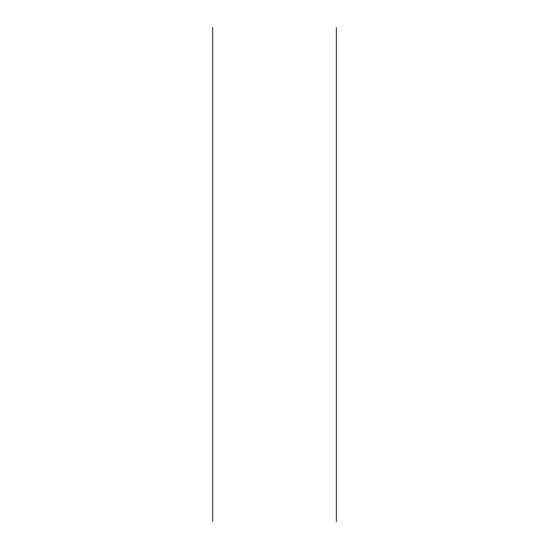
<?xml version="1.0" encoding="UTF-8"?>
<svg xmlns="http://www.w3.org/2000/svg" width="549" height="549" viewBox="0 0 549 549"><rect width="100%" height="100%" fill="white"/><g stroke="black" fill="none" stroke-linecap="round" stroke-linejoin="round"><path stroke-width="0.82" d="M336.262 27.45L336.262 521.55M212.738 27.45L212.738 521.55"/></g></svg>
